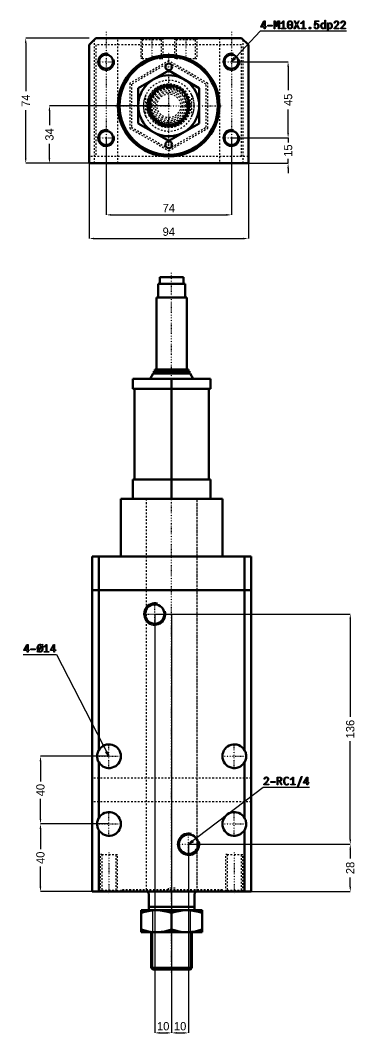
# Model space of a CAD drawing. Header units: millimetres. Extents: x -88 to 616, y -548 to 65.
# Drawn here: x -88 to 110, y -548 to 51 of the extents above; entities that cross this region are included whole.
import ezdxf

# ---------------------------------------------------------------- set-up
doc = ezdxf.new("R2010")
doc.units = ezdxf.units.MM
doc.linetypes.add('Center', pattern=[1.5, 0.45, -0.5, 0.05, -0.5])
doc.linetypes.add('Dashed', pattern=[2, 1, -1])
for name, color, linetype, lineweight in [('2d ConnectionPoints', 7, 'Continuous', 50), ('AM_0', 7, 'Continuous', 50), ('AM_5', 3, 'Continuous', 25), ('AM_7', 7, 'Center', 25), ('AM_9', 6, 'Dashed', 25)]:
    doc.layers.add(name, color=color, linetype=linetype, lineweight=lineweight)
doc.dimstyles.new('ISO-25', dxfattribs={"dimtxt": 2.5, "dimasz": 2.5, "dimexe": 1.25, "dimexo": 0.625, "dimtad": 1, "dimtxsty": 'Standard', "dimcen": 2.5, "dimadec": 0, "dimazin": 0, "dimtfac": 1, "dimtmove": 0, "dimatfit": 3, "dimfxl": 0, "dimarcsym": 0})

# ---------------------------------------------------------------- blocks, each defined once
blk = doc.blocks.new('1_JELS_A_70_EX_LA_50_100__L1rod_0_in_JELS_A_70_EX_LA_50_100__L1_0')
at = {"layer": 'AM_0'}
for p, q in [((-18, 10.39), (0, 20.78)), ((0, 20.78), (18, 10.39)), ((-18, -10.39), (-18, 10.39)), ((18, 10.39), (18, -10.39)), ((0, -20.78), (-18, -10.39)), ((18, -10.39), (0, -20.78))]:
    blk.add_line(p, q, dxfattribs=at)
for radius in [18, 12]:
    blk.add_circle((0, 0), radius, dxfattribs=at)
at = {"layer": 'AM_5'}
blk.add_arc((0, 0), 11.08, 75, 15, dxfattribs=at)
at = {"layer": 'AM_9'}
for p, q in [((0, 26.56), (-23, 13.28)), ((0, 25.4), (-22, 12.7)), ((23, 13.28), (0, 26.56)), ((22, 12.7), (0, 25.4)), ((-23, 13.28), (-23, -13.28)), ((-22, 12.7), (-22, -12.7)), ((22, -12.7), (22, 12.7)), ((23, -13.28), (23, 13.28)), ((-13.5, 6.54), (-13.79, 5.91)), ((-13.5, -6.54), (-13.5, 6.54)), ((13.5, 6.54), (13.5, -6.54)), ((-15, 0.19), (-14.99, -0.43)), ((-14.99, -0.43), (-14.92, -1.57)), ((-13.9, -5.63), (-13.5, -6.54)), ((-23, -13.28), (0, -26.56)), ((-22, -12.7), (0, -25.4)), ((0, -25.4), (22, -12.7)), ((0, -26.56), (23, -13.28))]:
    blk.add_line(p, q, dxfattribs=at)
for points in [[(14.5, 3.84), (14.11, 5.09), (13.61, 6.3), (13.5, 6.54)], [(-14.5, 3.84), (-14.78, 2.56), (-14.95, 1.26), (-15, 0.19)], [(-13.79, 5.91), (-14.25, 4.69), (-14.5, 3.84)], [(14.5, -3.84), (14.78, -2.56), (14.95, -1.26), (15, 0.04), (14.94, 1.35), (14.76, 2.65), (14.5, 3.84)], [(-14.92, -1.57), (-14.72, -2.87), (-14.5, -3.84)], [(-14.5, -3.84), (-14.11, -5.09), (-13.9, -5.63)], [(13.5, -6.54), (14.02, -5.34), (14.43, -4.09), (14.5, -3.84)]]:
    blk.add_lwpolyline(points, dxfattribs=at)
for radius in [13, 12.7, 10.97, 10.5, 10, 9, 8, 7]:
    blk.add_circle((0, 0), radius, dxfattribs=at)
for start, end in [(25.84193, 154.15807), (205.84193, 334.15807)]:
    blk.add_arc((0, 0), 15, start, end, dxfattribs=at)
blk = doc.blocks.new('2_JELS_A_70_EX_LA_50_100__L1body_0_in_JELS_A_70_EX_LA_50_100__L1_0')
at = {"layer": 'AM_0'}
for p, q in [((-43, 40), (-47, 36)), ((-47, 36), (-47, -34)), ((43, 40), (-43, 40)), ((47, 36), (43, 40)), ((47, -34), (47, 36)), ((-47, -34), (47, -34))]:
    blk.add_line(p, q, dxfattribs=at)
for centre, radius in [((-37, 26), 4.188), ((0, 0), 30), ((37, 26), 4.188), ((0, 0), 29), ((0, 23), 2), ((-37, -19), 4.188), ((37, -19), 4.188), ((0, -23), 2)]:
    blk.add_circle(centre, radius, dxfattribs=at)
at = {"layer": 'AM_5', "linetype": 'Dashed'}
for p, q in [((-16.5785, 40), (-16.5785, 28)), ((-3.4215, 40), (-3.4215, 28)), ((3.4215, 40), (3.4215, 28)), ((16.5785, 40), (16.5785, 28)), ((-15.7225, 28), (-16.5785, 28)), ((-4.2775, 28), (-3.4215, 28)), ((4.2775, 28), (3.4215, 28)), ((15.7225, 28), (16.5785, 28))]:
    blk.add_line(p, q, dxfattribs=at)
at = {"layer": 'AM_5'}
for centre in [(-37, 26), (37, 26), (-37, -19), (37, -19)]:
    blk.add_arc(centre, 5, 75, 15, dxfattribs=at)
at = {"layer": 'AM_7'}
for p, q in [((-37, 43.7), (-37, -37.7)), ((37, 43.7), (37, -37.7)), ((-10, 40.6), (-10, 27.4)), ((10, 40.6), (10, 27.4)), ((0, -31.5), (0, 31.5)), ((-42.25, 26), (-31.75, 26)), ((31.75, 26), (42.25, 26)), ((-2.1, 23), (2.1, 23)), ((-31.5, 0), (31.5, 0)), ((-42.25, -19), (-31.75, -19)), ((-2.1, -23), (2.1, -23)), ((31.75, -19), (42.25, -19))]:
    blk.add_line(p, q, dxfattribs=at)
at = {"layer": 'AM_9'}
for p, q in [((-44, 39), (-44, -34)), ((43, 36), (-43, 36)), ((-43, 36), (-43, -30)), ((-30, -34), (-30, 40)), ((-16.5785, 40), (-15.7225, 39.144)), ((-15.7225, 39.144), (-15.7225, 28)), ((-15.7225, 39.144), (-4.2775, 39.144)), ((-4.2775, 39.144), (-3.4215, 40)), ((-4.2775, 28), (-4.2775, 39.144)), ((3.4215, 40), (4.2775, 39.144)), ((4.2775, 39.144), (4.2775, 28)), ((4.2775, 39.144), (15.7225, 39.144)), ((15.7225, 39.144), (16.5785, 40)), ((15.7225, 28), (15.7225, 39.144)), ((30, 40), (30, -34)), ((43, -30), (43, 36)), ((44, -34), (44, 39)), ((-15.7225, 28), (-4.2775, 28)), ((4.2775, 28), (15.7225, 28)), ((47, -30), (-47, -30))]:
    blk.add_line(p, q, dxfattribs=at)
blk.add_arc((0, 0), 15, 154.3904474, 205.609632, dxfattribs=at)
blk = doc.blocks.new('*D3')
at = {"layer": 'AM_5', "color": 0, "lineweight": -2}
for p, q in [((-47, -34), (-47, -78.45)), ((47, -34), (47, -78.45)), ((-44.06, -78.45), (44.06, -78.45))]:
    blk.add_line(p, q, dxfattribs=at)
at = {"layer": 'AM_5', "color": 0}
for points in [[(-44.06, -77.96), (-44.06, -78.94), (-47, -78.45)], [(44.06, -78.94), (44.06, -77.96), (47, -78.45)]]:
    blk.add_solid(points, dxfattribs=at)
at = {"layer": 'Defpoints', "color": 0}
for p in [(-47, -34), (47, -34), (47, -78.45)]:
    blk.add_point(p, dxfattribs=at)
at = {"layer": 'AM_5', "color": 0, "insert": (0, -74.42), "char_height": 4.9, "attachment_point": 5}
blk.add_mtext('94', dxfattribs=at)
blk = doc.blocks.new('*D4')
at = {"layer": 'AM_5', "color": 0, "lineweight": -2}
for p, q in [((-37, -19), (-37, -64.45)), ((37, -19), (37, -64.45)), ((-34.06, -64.45), (34.06, -64.45))]:
    blk.add_line(p, q, dxfattribs=at)
at = {"layer": 'AM_5', "color": 0}
for points in [[(-34.06, -63.96), (-34.06, -64.94), (-37, -64.45)], [(34.06, -64.94), (34.06, -63.96), (37, -64.45)]]:
    blk.add_solid(points, dxfattribs=at)
at = {"layer": 'Defpoints', "color": 0}
for p in [(-37, -19), (37, -19), (37, -64.45)]:
    blk.add_point(p, dxfattribs=at)
at = {"layer": 'AM_5', "color": 0, "insert": (0, -60.44), "char_height": 4.9, "attachment_point": 5}
blk.add_mtext('74', dxfattribs=at)
blk = doc.blocks.new('*D5')
at = {"layer": 'AM_5', "color": 0, "lineweight": -2}
for p, q in [((-47, 40), (-84.45, 40)), ((-84.45, 37.06), (-84.45, 8.55)), ((-84.45, -31.06), (-84.45, -2.55)), ((-47, -34), (-84.45, -34))]:
    blk.add_line(p, q, dxfattribs=at)
at = {"layer": 'AM_5', "color": 0}
for points in [[(-83.96, 37.06), (-84.94, 37.06), (-84.45, 40)], [(-84.94, -31.06), (-83.96, -31.06), (-84.45, -34)]]:
    blk.add_solid(points, dxfattribs=at)
at = {"layer": 'Defpoints', "color": 0}
for p in [(-84.45, 40), (-47, 40), (-47, -34)]:
    blk.add_point(p, dxfattribs=at)
at = {"layer": 'AM_5', "color": 0, "insert": (-84.45, 3), "char_height": 4.9, "attachment_point": 5, "rotation": 90}
blk.add_mtext('74', dxfattribs=at)
blk = doc.blocks.new('*D6')
at = {"layer": 'AM_5', "color": 0, "lineweight": -2}
for p, q in [((0, 0), (-70.45, 0)), ((-70.45, -2.94), (-70.45, -11.43)), ((-70.45, -31.06), (-70.45, -22.57)), ((-47, -34), (-70.45, -34))]:
    blk.add_line(p, q, dxfattribs=at)
at = {"layer": 'AM_5', "color": 0}
for points in [[(-69.96, -2.94), (-70.94, -2.94), (-70.45, 0)], [(-70.94, -31.06), (-69.96, -31.06), (-70.45, -34)]]:
    blk.add_solid(points, dxfattribs=at)
at = {"layer": 'Defpoints', "color": 0}
for p in [(0, 0), (-70.45, -34), (-47, -34)]:
    blk.add_point(p, dxfattribs=at)
at = {"layer": 'AM_5', "color": 0, "insert": (-70.45, -17), "char_height": 4.9, "attachment_point": 5, "rotation": 90}
blk.add_mtext('34', dxfattribs=at)
blk = doc.blocks.new('*D7')
at = {"layer": 'AM_5', "color": 0, "lineweight": -2}
for p, q in [((70.45, -16.06), (70.45, -13.12)), ((37, -19), (70.45, -19)), ((70.45, -19), (70.45, -21.71)), ((47, -34), (70.45, -34)), ((70.45, -34), (70.45, -31.29)), ((70.45, -36.94), (70.45, -39.88))]:
    blk.add_line(p, q, dxfattribs=at)
at = {"layer": 'AM_5', "color": 0}
for points in [[(69.96, -16.06), (70.94, -16.06), (70.45, -19)], [(70.94, -36.94), (69.96, -36.94), (70.45, -34)]]:
    blk.add_solid(points, dxfattribs=at)
at = {"layer": 'Defpoints', "color": 0}
for p in [(37, -19), (47, -34), (70.45, -34)]:
    blk.add_point(p, dxfattribs=at)
at = {"layer": 'AM_5', "color": 0, "insert": (70.45, -26.5), "char_height": 4.9, "attachment_point": 5, "rotation": 90}
blk.add_mtext('15', dxfattribs=at)
blk = doc.blocks.new('*D8')
at = {"layer": 'AM_5', "color": 0, "lineweight": -2}
for p, q in [((37, 26), (70.45, 26)), ((70.45, 23.06), (70.45, 9.14)), ((70.45, -16.06), (70.45, -2.14)), ((37, -19), (70.45, -19))]:
    blk.add_line(p, q, dxfattribs=at)
at = {"layer": 'AM_5', "color": 0}
for points in [[(70.94, 23.06), (69.96, 23.06), (70.45, 26)], [(69.96, -16.06), (70.94, -16.06), (70.45, -19)]]:
    blk.add_solid(points, dxfattribs=at)
at = {"layer": 'Defpoints', "color": 0}
for p in [(37, 26), (70.45, 26), (37, -19)]:
    blk.add_point(p, dxfattribs=at)
at = {"layer": 'AM_5', "color": 0, "insert": (70.45, 3.5), "char_height": 4.9, "attachment_point": 5, "rotation": 90}
blk.add_mtext('45', dxfattribs=at)
blk = doc.blocks.new('1_JELS_A_70_EX_LA_50_100__L1rod_0_in_JELS_A_70_EX_LA_50_100__L1_4')
at = {"layer": 'AM_0'}
for p, q in [((-7, 363), (7, 363)), ((-7, 363), (-7, 359)), ((7, 359), (7, 363)), ((-8, 359), (8, 359)), ((-8, 359), (-8, 351)), ((8, 351), (8, 359)), ((-9, 351), (9, 351)), ((-9, 351), (-9, 308.5)), ((9, 308.5), (9, 351)), ((-10.97, 306), (-12.7, 303)), ((-10.97, 306), (10.97, 306)), ((-10.5, 307.5), (10.5, 307.5)), ((-10.5, 307.5), (-10.5, 306)), ((-10, 308.5), (10, 308.5)), ((-10, 308.5), (-10, 307.5)), ((10, 307.5), (10, 308.5)), ((10.5, 306), (10.5, 307.5)), ((12.7, 303), (10.97, 306)), ((23, 303), (-23, 303)), ((-23, 303), (-23, 297)), ((0, 303), (0, 232)), ((23, 303), (23, 297)), ((23, 297), (-23, 297)), ((-22, 297), (-22, 243.5)), ((22, 297), (22, 243.5)), ((23, 243.5), (-23, 243.5)), ((-23, 243.5), (-23, 232)), ((23, 243.5), (23, 232)), ((14.5, 0), (13.5, -1)), ((-13.5, -1), (-14.5, 0)), ((-13.5, -10.5), (-13.5, -1)), ((13.5, -1), (13.5, -10.5)), ((-18, -11), (18, -11)), ((-18, -24), (-18, -11)), ((-13.5, -9), (13.5, -9)), ((-13.5, -10.5), (-13, -11)), ((13, -11), (13.5, -10.5)), ((18, -11), (18, -24)), ((0, -22.39), (0, -12.61)), ((-18, -24), (18, -24)), ((-12, -24), (-12, -45.08)), ((12, -45.08), (12, -24)), ((-12, -45.08), (-11.08, -46)), ((-12, -45.08), (12, -45.08)), ((-11.08, -46), (11.08, -46)), ((11.08, -46), (12, -45.08))]:
    blk.add_line(p, q, dxfattribs=at)
for points in [[(-9, -11), (-9.64, -11.01), (-11.74, -11.16), (-13.83, -11.49), (-15.93, -11.98), (-18, -12.61)], [(0, -12.61), (-2.19, -11.95), (-4.41, -11.44), (-6.7, -11.11), (-9, -11)], [(9, -11), (8.36, -11.01), (6.26, -11.16), (4.17, -11.49), (2.07, -11.98), (0, -12.61)], [(18, -12.61), (15.81, -11.95), (13.59, -11.44), (11.3, -11.11), (9, -11)], [(-18, -22.39), (-15.81, -23.05), (-13.59, -23.56), (-11.3, -23.89), (-9, -24)], [(-9, -24), (-8.36, -23.99), (-6.26, -23.84), (-4.17, -23.51), (-2.07, -23.02), (0, -22.39)], [(0, -22.39), (2.19, -23.05), (4.41, -23.56), (6.7, -23.89), (9, -24)], [(9, -24), (9.64, -23.99), (11.74, -23.84), (13.83, -23.51), (15.93, -23.02), (18, -22.39)]]:
    blk.add_lwpolyline(points, dxfattribs=at)
at = {"layer": 'AM_5'}
for p, q in [((-12, -11), (-11.08, -11)), ((-11.08, -46), (-11.08, -11)), ((11.08, -46), (11.08, -11)), ((12, -11), (11.08, -11))]:
    blk.add_line(p, q, dxfattribs=at)
at = {"layer": 'AM_7'}
for p, q in [((0, 300), (0, 366)), ((0, -47.75), (0, 244.15))]:
    blk.add_line(p, q, dxfattribs=at)
at = {"layer": 'AM_9'}
for p, q in [((-15, 232), (-15, 0.5)), ((15, 0.5), (15, 232)), ((-14.5, 0), (-15, 0.5)), ((15, 0.5), (14.5, 0))]:
    blk.add_line(p, q, dxfattribs=at)
blk = doc.blocks.new('2_JELS_A_70_EX_LA_50_100__L1body_0_in_JELS_A_70_EX_LA_50_100__L1_4')
at = {"layer": 'AM_0'}
for p, q in [((-30, 232), (30, 232)), ((-30, 232), (-30, 198)), ((30, 198), (30, 232)), ((47, 198), (-47, 198)), ((-47, 198), (-47, 178.05)), ((-43, 198), (-43, 83.61)), ((43, 198), (43, 83.61)), ((47, 198), (47, 178.05)), ((47, 178.05), (-47, 178.05)), ((47, 178), (-47, 178)), ((-47, 178), (-47, 0)), ((47, 178), (47, 0)), ((-43, 76.39), (-43, 43.61)), ((43, 76.39), (43, 43.61)), ((-43, 36.39), (-43, 0)), ((43, 36.39), (43, 0)), ((47, 0), (-47, 0))]:
    blk.add_line(p, q, dxfattribs=at)
for points in [[(-43, 76.39), (-43.29, 76.93), (-43.53, 77.49), (-43.73, 78.07), (-43.87, 78.66), (-43.96, 79.27), (-44, 79.88), (-43.98, 80.49), (-43.91, 81.09), (-43.79, 81.69), (-43.62, 82.28), (-43.39, 82.85), (-43.12, 83.39), (-43, 83.61)], [(43, 83.61), (43.29, 83.07), (43.53, 82.51), (43.73, 81.93), (43.87, 81.34), (43.96, 80.73), (44, 80.12), (43.98, 79.51), (43.91, 78.91), (43.79, 78.31), (43.62, 77.72), (43.39, 77.15), (43.12, 76.61), (43, 76.39)], [(-43, 36.39), (-43.29, 36.93), (-43.53, 37.49), (-43.73, 38.07), (-43.87, 38.66), (-43.96, 39.27), (-44, 39.88), (-43.98, 40.49), (-43.91, 41.09), (-43.79, 41.69), (-43.62, 42.28), (-43.39, 42.85), (-43.12, 43.39), (-43, 43.61)], [(43, 43.61), (43.29, 43.07), (43.53, 42.51), (43.73, 41.93), (43.87, 41.34), (43.96, 40.73), (44, 40.12), (43.98, 39.51), (43.91, 38.91), (43.79, 38.31), (43.62, 37.72), (43.39, 37.15), (43.12, 36.61), (43, 36.39)]]:
    blk.add_lwpolyline(points, dxfattribs=at)
for centre in [(-10, 164), (10, 28)]:
    blk.add_circle(centre, 5.72, dxfattribs=at)
for centre, start, end in [((-37, 80), 211.00272, 148.99728), ((37, 80), 31.00272, 328.99728), ((-37, 40), 211.00272, 148.99728), ((37, 40), 31.00272, 328.99728)]:
    blk.add_arc(centre, 7, start, end, dxfattribs=at)
at = {"layer": 'AM_5', "linetype": 'Dashed'}
for p, q in [((-42, 0), (-42, 22)), ((-41.19, 22), (-42, 22)), ((-32.81, 22), (-32, 22)), ((-32, 0), (-32, 22)), ((32, 0), (32, 22)), ((32.81, 22), (32, 22)), ((41.19, 22), (42, 22)), ((42, 0), (42, 22))]:
    blk.add_line(p, q, dxfattribs=at)
at = {"layer": 'AM_5'}
for centre in [(-10, 164), (10, 28)]:
    blk.add_arc(centre, 6.58, 75, 15, dxfattribs=at)
at = {"layer": 'AM_7'}
for p, q in [((-10, 157.09), (-10, 170.91)), ((-16.91, 164), (-3.09, 164)), ((-37, 72.65), (-37, 87.35)), ((37, 72.65), (37, 87.35)), ((-44.35, 80), (-29.65, 80)), ((29.65, 80), (44.35, 80)), ((-37, 32.65), (-37, 47.35)), ((37, 32.65), (37, 47.35)), ((-44.35, 40), (-29.65, 40)), ((29.65, 40), (44.35, 40)), ((10, 21.09), (10, 34.91)), ((3.09, 28), (16.91, 28)), ((-37, 23.1), (-37, -1.1)), ((37, 23.1), (37, -1.1))]:
    blk.add_line(p, q, dxfattribs=at)
at = {"layer": 'AM_9'}
for p, q in [((-15, 232), (-15, 0)), ((15, 0), (15, 232)), ((47, 67), (-47, 67)), ((47, 53), (-47, 53)), ((-41.19, 22), (-32.81, 22)), ((-41.19, 22), (-41.19, 0.81)), ((-32.81, 0.81), (-32.81, 22)), ((32.81, 22), (41.19, 22)), ((32.81, 22), (32.81, 0.81)), ((41.19, 0.81), (41.19, 22)), ((-41.19, 0.81), (-42, 0)), ((-41.19, 0.81), (-32.81, 0.81)), ((-32, 0), (-32.81, 0.81)), ((30, 1), (-30, 1)), ((-30, 1), (-30, 0)), ((-29, 1), (-29, 0)), ((2, 2), (-2, 2)), ((-2, 2), (-2, 0)), ((2, 0), (2, 2)), ((29, 0), (29, 1)), ((30, 0), (30, 1)), ((32.81, 0.81), (32, 0)), ((32.81, 0.81), (41.19, 0.81)), ((42, 0), (41.19, 0.81))]:
    blk.add_line(p, q, dxfattribs=at)
blk = doc.blocks.new('*D18')
at = {"layer": 'AM_5', "color": 0, "lineweight": -2}
for p, q in [((-35.3, -424.27), (-75.75, -424.27)), ((-75.75, -427.21), (-75.75, -439.12)), ((-75.75, -461.33), (-75.75, -449.41)), ((-45.3, -464.27), (-75.75, -464.27))]:
    blk.add_line(p, q, dxfattribs=at)
at = {"layer": 'AM_5', "color": 0}
for points in [[(-75.26, -427.21), (-76.24, -427.21), (-75.75, -424.27)], [(-76.24, -461.33), (-75.26, -461.33), (-75.75, -464.27)]]:
    blk.add_solid(points, dxfattribs=at)
at = {"layer": 'Defpoints', "color": 0}
for p in [(-35.3, -424.27), (-75.75, -464.27), (-45.3, -464.27)]:
    blk.add_point(p, dxfattribs=at)
at = {"layer": 'AM_5', "color": 0, "insert": (-75.75, -444.27), "char_height": 4.9, "attachment_point": 5, "rotation": 90}
blk.add_mtext('40', dxfattribs=at)
blk = doc.blocks.new('*D19')
at = {"layer": 'AM_5', "color": 0, "lineweight": -2}
for p, q in [((-35.3, -384.27), (-75.75, -384.27)), ((-75.75, -387.21), (-75.75, -399.12)), ((-75.75, -421.33), (-75.75, -409.41)), ((-35.3, -424.27), (-75.75, -424.27))]:
    blk.add_line(p, q, dxfattribs=at)
at = {"layer": 'AM_5', "color": 0}
for points in [[(-75.26, -387.21), (-76.24, -387.21), (-75.75, -384.27)], [(-76.24, -421.33), (-75.26, -421.33), (-75.75, -424.27)]]:
    blk.add_solid(points, dxfattribs=at)
at = {"layer": 'Defpoints', "color": 0}
for p in [(-35.3, -384.27), (-75.75, -424.27), (-35.3, -424.27)]:
    blk.add_point(p, dxfattribs=at)
at = {"layer": 'AM_5', "color": 0, "insert": (-75.75, -404.27), "char_height": 4.9, "attachment_point": 5, "rotation": 90}
blk.add_mtext('40', dxfattribs=at)
blk = doc.blocks.new('*D20')
at = {"layer": 'AM_5', "color": 0, "lineweight": -2}
for p, q in [((-8.3, -300.27), (-8.3, -547.72)), ((1.7, -300.27), (1.7, -547.72)), ((-5.36, -547.72), (-1.24, -547.72))]:
    blk.add_line(p, q, dxfattribs=at)
at = {"layer": 'AM_5', "color": 0}
for points in [[(-5.36, -547.23), (-5.36, -548.21), (-8.3, -547.72)], [(-1.24, -548.21), (-1.24, -547.23), (1.7, -547.72)]]:
    blk.add_solid(points, dxfattribs=at)
at = {"layer": 'Defpoints', "color": 0}
for p in [(-8.3, -300.27), (1.7, -300.27), (1.7, -547.72)]:
    blk.add_point(p, dxfattribs=at)
at = {"layer": 'AM_5', "color": 0, "insert": (-3.3, -543.8), "char_height": 4.9, "attachment_point": 5}
blk.add_mtext('10', dxfattribs=at)
blk = doc.blocks.new('*D21')
at = {"layer": 'AM_5', "color": 0, "lineweight": -2}
for p, q in [((1.7, -436.27), (1.7, -547.72)), ((11.7, -436.27), (11.7, -547.72)), ((4.64, -547.72), (8.76, -547.72))]:
    blk.add_line(p, q, dxfattribs=at)
at = {"layer": 'AM_5', "color": 0}
for points in [[(4.64, -547.23), (4.64, -548.21), (1.7, -547.72)], [(8.76, -548.21), (8.76, -547.23), (11.7, -547.72)]]:
    blk.add_solid(points, dxfattribs=at)
at = {"layer": 'Defpoints', "color": 0}
for p in [(1.7, -436.27), (11.7, -436.27), (11.7, -547.72)]:
    blk.add_point(p, dxfattribs=at)
at = {"layer": 'AM_5', "color": 0, "insert": (6.7, -543.8), "char_height": 4.9, "attachment_point": 5}
blk.add_mtext('10', dxfattribs=at)
blk = doc.blocks.new('*D22')
at = {"layer": 'AM_5', "color": 0, "lineweight": -2}
for p, q in [((11.7, -436.27), (107.15, -436.27)), ((107.15, -439.21), (107.15, -444.71)), ((107.15, -461.33), (107.15, -455.82)), ((38.7, -464.27), (107.15, -464.27))]:
    blk.add_line(p, q, dxfattribs=at)
at = {"layer": 'AM_5', "color": 0}
for points in [[(107.64, -439.21), (106.66, -439.21), (107.15, -436.27)], [(106.66, -461.33), (107.64, -461.33), (107.15, -464.27)]]:
    blk.add_solid(points, dxfattribs=at)
at = {"layer": 'Defpoints', "color": 0}
for p in [(11.7, -436.27), (38.7, -464.27), (107.15, -464.27)]:
    blk.add_point(p, dxfattribs=at)
at = {"layer": 'AM_5', "color": 0, "insert": (107.15, -450.27), "char_height": 4.9, "attachment_point": 5, "rotation": 90}
blk.add_mtext('28', dxfattribs=at)
blk = doc.blocks.new('*D23')
at = {"layer": 'AM_5', "color": 0, "lineweight": -2}
for p, q in [((-8.3, -300.27), (107.15, -300.27)), ((107.15, -303.21), (107.15, -361.08)), ((107.15, -433.33), (107.15, -375.45)), ((11.7, -436.27), (107.15, -436.27))]:
    blk.add_line(p, q, dxfattribs=at)
at = {"layer": 'AM_5', "color": 0}
for points in [[(107.64, -303.21), (106.66, -303.21), (107.15, -300.27)], [(106.66, -433.33), (107.64, -433.33), (107.15, -436.27)]]:
    blk.add_solid(points, dxfattribs=at)
at = {"layer": 'Defpoints', "color": 0}
for p in [(-8.3, -300.27), (11.7, -436.27), (107.15, -436.27)]:
    blk.add_point(p, dxfattribs=at)
at = {"layer": 'AM_5', "color": 0, "insert": (107.15, -368.27), "char_height": 4.9, "attachment_point": 5, "rotation": 90}
blk.add_mtext('136', dxfattribs=at)

msp = doc.modelspace()

# ---------------------------------------------------------------- linework, layer by layer
at = {"layer": '2d ConnectionPoints'}
for p in [(0, 0), (1.701, -464.266)]:
    msp.add_point(p, dxfattribs=at)
at = {"layer": 'AM_5'}
for p, q in [((54, 44), (37, 26)), ((104.96, 44), (54, 44)), ((-85.899, -324.266), (-66.299, -324.266)), ((-66.299, -324.266), (-35.299, -384.266)), ((55.701, -402.666), (11.701, -436.266)), ((83.141, -402.666), (55.701, -402.666))]:
    msp.add_line(p, q, dxfattribs=at)
for points in [[(56.376, 46.489), (54.312, 46.489), (54.312, 46.903), (56.191, 50.088), (56.822, 50.088), (56.822, 46.919), (57.51, 46.919), (57.51, 46.489), (56.822, 46.489), (56.822, 45.47), (56.376, 45.47), (56.376, 46.489)], [(56.382, 46.919), (56.382, 49.553), (54.86, 46.919), (56.382, 46.919)], [(62.225, 50.088), (63.047, 50.088), (63.748, 47.203), (64.442, 50.088), (65.277, 50.088), (65.277, 45.47), (64.805, 45.47), (64.805, 49.604), (64.773, 49.588), (64.041, 46.776), (63.461, 46.776), (62.719, 49.588), (62.697, 49.601), (62.697, 45.47), (62.225, 45.47), (62.225, 50.088)], [(66.356, 45.878), (67.528, 45.878), (67.528, 49.324), (67.528, 49.324), (67.465, 49.26), (67.358, 49.161), (67.358, 49.161), (67.237, 49.058), (67.149, 48.986), (67.149, 48.986), (67.057, 48.915), (66.918, 48.814), (66.918, 48.814), (66.778, 48.72), (66.684, 48.661), (66.684, 48.661), (66.592, 48.608), (66.465, 48.544), (66.465, 48.544), (66.349, 48.497), (66.279, 48.477), (66.279, 48.961), (66.279, 48.961), (66.366, 49.002), (66.503, 49.081), (66.503, 49.081), (66.648, 49.179), (66.749, 49.255), (66.749, 49.255), (66.85, 49.337), (66.998, 49.464), (66.998, 49.464), (67.14, 49.596), (67.231, 49.687), (67.231, 49.687), (67.318, 49.776), (67.435, 49.902), (67.435, 49.902), (67.534, 50.017), (67.591, 50.088), (67.999, 50.088), (67.999, 45.878), (69.063, 45.878), (69.063, 45.47), (66.356, 45.47), (66.356, 45.878)], [(71.588, 45.406), (71.588, 45.406), (71.347, 45.418), (71.031, 45.48), (71.031, 45.48), (70.768, 45.594), (70.623, 45.699), (70.623, 45.699), (70.498, 45.825), (70.343, 46.047), (70.343, 46.047), (70.227, 46.308), (70.172, 46.504), (70.172, 46.504), (70.13, 46.719), (70.085, 47.082), (70.085, 47.082), (70.06, 47.494), (70.056, 47.795), (70.056, 47.795), (70.061, 48.089), (70.085, 48.493), (70.085, 48.493), (70.131, 48.85), (70.174, 49.063), (70.174, 49.063), (70.23, 49.257), (70.346, 49.515), (70.346, 49.515), (70.502, 49.735), (70.628, 49.861), (70.628, 49.861), (70.773, 49.965), (71.036, 50.079), (71.036, 50.079), (71.35, 50.14), (71.588, 50.152), (71.588, 50.152), (71.827, 50.14), (72.142, 50.079), (72.142, 50.079), (72.405, 49.965), (72.551, 49.861), (72.551, 49.861), (72.677, 49.735), (72.833, 49.516), (72.833, 49.516), (72.95, 49.258), (73.007, 49.064), (73.007, 49.064), (73.05, 48.852), (73.096, 48.495), (73.096, 48.495), (73.121, 48.09), (73.126, 47.795), (73.126, 47.795), (73.121, 47.498), (73.095, 47.09), (73.095, 47.09), (73.047, 46.728), (73.002, 46.511), (73.002, 46.511), (72.944, 46.314), (72.824, 46.051), (72.824, 46.051), (72.667, 45.828), (72.54, 45.701), (72.54, 45.701), (72.394, 45.595), (72.133, 45.48), (72.133, 45.48), (71.823, 45.418), (71.588, 45.406)], [(71.588, 45.827), (71.588, 45.827), (71.756, 45.837), (71.977, 45.89), (71.977, 45.89), (72.162, 45.99), (72.265, 46.082), (72.265, 46.082), (72.353, 46.19), (72.463, 46.379), (72.463, 46.379), (72.544, 46.597), (72.583, 46.76), (72.583, 46.76), (72.612, 46.937), (72.644, 47.231), (72.644, 47.231), (72.661, 47.558), (72.664, 47.795), (72.664, 47.795), (72.661, 48.046), (72.646, 48.385), (72.646, 48.385), (72.618, 48.68), (72.593, 48.851), (72.593, 48.851), (72.558, 49.005), (72.48, 49.212), (72.48, 49.212), (72.374, 49.389), (72.287, 49.489), (72.287, 49.489), (72.184, 49.574), (71.995, 49.666), (71.995, 49.666), (71.765, 49.716), (71.588, 49.725), (71.588, 49.725), (71.412, 49.716), (71.183, 49.666), (71.183, 49.666), (70.996, 49.574), (70.893, 49.489), (70.893, 49.489), (70.807, 49.389), (70.701, 49.212), (70.701, 49.212), (70.624, 49.005), (70.589, 48.851), (70.589, 48.851), (70.564, 48.68), (70.536, 48.385), (70.536, 48.385), (70.521, 48.046), (70.518, 47.795), (70.518, 47.795), (70.521, 47.556), (70.537, 47.227), (70.537, 47.227), (70.568, 46.933), (70.596, 46.757), (70.596, 46.757), (70.633, 46.595), (70.713, 46.378), (70.713, 46.378), (70.821, 46.19), (70.909, 46.082), (70.909, 46.082), (71.012, 45.99), (71.197, 45.89), (71.197, 45.89), (71.419, 45.837), (71.588, 45.827)], [(71.161, 47.795), (71.588, 48.273), (72.015, 47.795), (71.588, 47.362), (71.161, 47.795)], [(75.212, 47.859), (73.966, 50.088), (74.495, 50.088), (75.517, 48.289), (76.521, 50.088), (77.03, 50.088), (75.785, 47.945), (77.132, 45.47), (76.623, 45.47), (75.511, 47.457), (74.412, 45.47), (73.89, 45.47), (75.212, 47.859)], [(78.116, 45.878), (79.288, 45.878), (79.288, 49.324), (79.288, 49.324), (79.225, 49.26), (79.118, 49.161), (79.118, 49.161), (78.997, 49.058), (78.909, 48.986), (78.909, 48.986), (78.817, 48.915), (78.678, 48.814), (78.678, 48.814), (78.538, 48.72), (78.444, 48.661), (78.444, 48.661), (78.352, 48.608), (78.225, 48.544), (78.225, 48.544), (78.109, 48.497), (78.039, 48.477), (78.039, 48.961), (78.039, 48.961), (78.126, 49.002), (78.263, 49.081), (78.263, 49.081), (78.408, 49.179), (78.509, 49.255), (78.509, 49.255), (78.61, 49.337), (78.758, 49.464), (78.758, 49.464), (78.9, 49.596), (78.991, 49.687), (78.991, 49.687), (79.078, 49.776), (79.195, 49.902), (79.195, 49.902), (79.294, 50.017), (79.351, 50.088), (79.759, 50.088), (79.759, 45.878), (80.823, 45.878), (80.823, 45.47), (78.116, 45.47), (78.116, 45.878)], [(87.204, 45.413), (87.204, 45.413), (87.06, 45.418), (86.855, 45.443), (86.855, 45.443), (86.663, 45.491), (86.542, 45.535), (86.542, 45.535), (86.428, 45.59), (86.275, 45.692), (86.275, 45.692), (86.144, 45.818), (86.069, 45.916), (86.069, 45.916), (86.005, 46.024), (85.936, 46.207), (85.936, 46.207), (85.899, 46.414), (85.892, 46.566), (86.389, 46.566), (86.389, 46.566), (86.398, 46.423), (86.446, 46.236), (86.446, 46.236), (86.537, 46.083), (86.62, 45.999), (86.62, 45.999), (86.718, 45.93), (86.886, 45.855), (86.886, 45.855), (87.08, 45.815), (87.223, 45.808), (87.223, 45.808), (87.346, 45.814), (87.515, 45.85), (87.515, 45.85), (87.664, 45.916), (87.752, 45.976), (87.752, 45.976), (87.832, 46.048), (87.934, 46.171), (87.934, 46.171), (88.017, 46.314), (88.061, 46.419), (88.061, 46.419), (88.096, 46.531), (88.135, 46.706), (88.135, 46.706), (88.156, 46.89), (88.16, 47.018), (88.16, 47.018), (88.156, 47.135), (88.136, 47.305), (88.136, 47.305), (88.098, 47.468), (88.064, 47.574), (88.064, 47.574), (88.022, 47.674), (87.944, 47.808), (87.944, 47.808), (87.848, 47.925), (87.774, 47.993), (87.774, 47.993), (87.693, 48.05), (87.557, 48.112), (87.557, 48.112), (87.404, 48.145), (87.293, 48.152), (87.293, 48.152), (87.175, 48.144), (87.008, 48.103), (87.008, 48.103), (86.854, 48.027), (86.758, 47.957), (86.758, 47.957), (86.671, 47.874), (86.564, 47.727), (86.564, 47.727), (86.484, 47.555), (86.446, 47.426), (85.962, 47.426), (86.293, 50.101), (88.542, 50.101), (88.542, 49.687), (86.745, 49.687), (86.542, 48.155), (86.542, 48.155), (86.609, 48.237), (86.714, 48.345), (86.714, 48.345), (86.825, 48.433), (86.902, 48.481), (86.902, 48.481), (86.982, 48.521), (87.113, 48.564), (87.113, 48.564), (87.255, 48.587), (87.357, 48.591), (87.357, 48.591), (87.513, 48.583), (87.731, 48.539), (87.731, 48.539), (87.93, 48.457), (88.051, 48.381), (88.051, 48.381), (88.163, 48.291), (88.309, 48.133), (88.309, 48.133), (88.43, 47.948), (88.497, 47.809), (88.497, 47.809), (88.552, 47.662), (88.612, 47.428), (88.612, 47.428), (88.644, 47.179), (88.65, 47.005), (88.65, 47.005), (88.643, 46.822), (88.605, 46.564), (88.605, 46.564), (88.534, 46.324), (88.469, 46.175), (88.469, 46.175), (88.39, 46.037), (88.25, 45.854), (88.25, 45.854), (88.084, 45.7), (87.959, 45.613), (87.959, 45.613), (87.824, 45.541), (87.606, 45.463), (87.606, 45.463), (87.371, 45.421), (87.204, 45.413)], [(91.124, 45.432), (91.124, 45.432), (90.949, 45.443), (90.709, 45.499), (90.709, 45.499), (90.496, 45.604), (90.369, 45.701), (90.369, 45.701), (90.255, 45.815), (90.107, 46.008), (90.107, 46.008), (89.987, 46.228), (89.923, 46.39), (89.923, 46.39), (89.872, 46.56), (89.816, 46.82), (89.816, 46.82), (89.786, 47.086), (89.78, 47.266), (89.78, 47.266), (89.786, 47.438), (89.815, 47.691), (89.815, 47.691), (89.87, 47.938), (89.92, 48.099), (89.92, 48.099), (89.982, 48.253), (90.099, 48.463), (90.099, 48.463), (90.244, 48.647), (90.357, 48.755), (90.357, 48.755), (90.481, 48.848), (90.689, 48.948), (90.689, 48.948), (90.922, 49.001), (91.092, 49.012), (91.092, 49.012), (91.219, 49.007), (91.401, 48.979), (91.401, 48.979), (91.574, 48.929), (91.685, 48.883), (91.685, 48.883), (91.789, 48.824), (91.93, 48.712), (91.93, 48.712), (92.053, 48.569), (92.124, 48.458), (92.124, 50.502), (92.583, 50.502), (92.583, 46.234), (92.583, 46.234), (92.583, 46.188), (92.584, 46.114), (92.584, 46.114), (92.585, 46.033), (92.586, 45.975), (92.586, 45.975), (92.587, 45.918), (92.589, 45.844), (92.589, 45.844), (92.591, 45.782), (92.592, 45.747), (92.602, 45.47), (92.194, 45.47), (92.124, 45.967), (92.124, 45.967), (92.038, 45.859), (91.904, 45.721), (91.904, 45.721), (91.764, 45.612), (91.669, 45.556), (91.669, 45.556), (91.57, 45.511), (91.412, 45.463), (91.412, 45.463), (91.243, 45.437), (91.124, 45.432)], [(91.226, 45.808), (91.226, 45.808), (91.353, 45.816), (91.524, 45.863), (91.524, 45.863), (91.671, 45.948), (91.756, 46.027), (91.756, 46.027), (91.831, 46.119), (91.926, 46.273), (91.926, 46.273), (91.999, 46.445), (92.037, 46.57), (92.037, 46.57), (92.066, 46.701), (92.098, 46.9), (92.098, 46.9), (92.115, 47.103), (92.118, 47.241), (92.118, 47.241), (92.114, 47.38), (92.094, 47.582), (92.094, 47.582), (92.057, 47.779), (92.022, 47.907), (92.022, 47.907), (91.979, 48.028), (91.896, 48.194), (91.896, 48.194), (91.791, 48.34), (91.709, 48.426), (91.709, 48.426), (91.616, 48.499), (91.46, 48.579), (91.46, 48.579), (91.281, 48.621), (91.15, 48.63), (91.15, 48.63), (91.032, 48.621), (90.871, 48.577), (90.871, 48.577), (90.728, 48.496), (90.642, 48.421), (90.642, 48.421), (90.564, 48.333), (90.463, 48.185), (90.463, 48.185), (90.381, 48.018), (90.337, 47.895), (90.337, 47.895), (90.302, 47.768), (90.263, 47.576), (90.263, 47.576), (90.243, 47.383), (90.239, 47.254), (90.239, 47.254), (90.243, 47.118), (90.267, 46.914), (90.267, 46.914), (90.31, 46.712), (90.35, 46.578), (90.35, 46.578), (90.399, 46.449), (90.49, 46.273), (90.49, 46.273), (90.6, 46.118), (90.685, 46.026), (90.685, 46.026), (90.778, 45.947), (90.931, 45.862), (90.931, 45.862), (91.102, 45.816), (91.226, 45.808)], [(93.729, 48.19), (93.729, 48.19), (93.728, 48.359), (93.724, 48.601), (93.724, 48.601), (93.716, 48.829), (93.71, 48.974), (94.149, 48.974), (94.168, 48.368), (94.168, 48.368), (94.244, 48.491), (94.371, 48.653), (94.371, 48.653), (94.513, 48.788), (94.616, 48.864), (94.616, 48.864), (94.725, 48.926), (94.901, 48.994), (94.901, 48.994), (95.091, 49.03), (95.226, 49.037), (95.226, 49.037), (95.394, 49.026), (95.625, 48.97), (95.625, 48.97), (95.83, 48.866), (95.952, 48.77), (95.952, 48.77), (96.062, 48.657), (96.203, 48.465), (96.203, 48.465), (96.317, 48.248), (96.377, 48.088), (96.377, 48.088), (96.426, 47.921), (96.479, 47.666), (96.479, 47.666), (96.507, 47.405), (96.512, 47.228), (96.512, 47.228), (96.506, 47.045), (96.475, 46.779), (96.475, 46.779), (96.418, 46.522), (96.364, 46.355), (96.364, 46.355), (96.298, 46.197), (96.174, 45.982), (96.174, 45.982), (96.02, 45.795), (95.901, 45.685), (95.901, 45.685), (95.768, 45.592), (95.546, 45.49), (95.546, 45.49), (95.294, 45.436), (95.111, 45.425), (95.111, 45.425), (94.994, 45.43), (94.832, 45.454), (94.832, 45.454), (94.684, 45.5), (94.593, 45.542), (94.593, 45.542), (94.507, 45.594), (94.383, 45.692), (94.383, 45.692), (94.264, 45.814), (94.187, 45.91), (94.187, 44.26), (93.729, 44.26), (93.729, 48.19)], [(95.108, 45.808), (95.108, 45.808), (95.224, 45.815), (95.386, 45.855), (95.386, 45.855), (95.532, 45.929), (95.621, 45.997), (95.621, 45.997), (95.702, 46.078), (95.807, 46.217), (95.807, 46.217), (95.894, 46.378), (95.941, 46.497), (95.941, 46.497), (95.979, 46.623), (96.021, 46.821), (96.021, 46.821), (96.043, 47.028), (96.047, 47.171), (96.047, 47.171), (96.044, 47.303), (96.025, 47.502), (96.025, 47.502), (95.991, 47.7), (95.96, 47.832), (95.96, 47.832), (95.92, 47.959), (95.844, 48.135), (95.844, 48.135), (95.748, 48.292), (95.673, 48.386), (95.673, 48.386), (95.589, 48.467), (95.446, 48.554), (95.446, 48.554), (95.282, 48.601), (95.162, 48.61), (95.162, 48.61), (95.04, 48.601), (94.871, 48.553), (94.871, 48.553), (94.72, 48.464), (94.628, 48.381), (94.628, 48.381), (94.546, 48.285), (94.439, 48.124), (94.439, 48.124), (94.352, 47.944), (94.305, 47.813), (94.305, 47.813), (94.267, 47.677), (94.226, 47.475), (94.226, 47.475), (94.204, 47.275), (94.2, 47.142), (94.2, 47.142), (94.204, 47.023), (94.222, 46.843), (94.222, 46.843), (94.256, 46.661), (94.288, 46.539), (94.288, 46.539), (94.327, 46.419), (94.404, 46.255), (94.404, 46.255), (94.502, 46.108), (94.579, 46.019), (94.579, 46.019), (94.665, 45.943), (94.813, 45.861), (94.813, 45.861), (94.983, 45.816), (95.108, 45.808)], [(97.754, 46.069), (97.754, 46.069), (97.964, 46.26), (98.263, 46.541), (98.263, 46.541), (98.543, 46.812), (98.719, 46.988), (98.719, 46.988), (98.888, 47.165), (99.13, 47.444), (99.13, 47.444), (99.358, 47.737), (99.502, 47.942), (99.502, 47.942), (99.63, 48.145), (99.768, 48.435), (99.768, 48.435), (99.842, 48.707), (99.856, 48.878), (99.856, 48.878), (99.852, 48.974), (99.829, 49.11), (99.829, 49.11), (99.787, 49.236), (99.748, 49.314), (99.748, 49.314), (99.701, 49.387), (99.619, 49.484), (99.619, 49.484), (99.522, 49.565), (99.45, 49.611), (99.45, 49.611), (99.372, 49.648), (99.249, 49.689), (99.249, 49.689), (99.117, 49.711), (99.025, 49.716), (99.025, 49.716), (98.922, 49.711), (98.778, 49.689), (98.778, 49.689), (98.643, 49.646), (98.56, 49.607), (98.56, 49.607), (98.482, 49.56), (98.378, 49.475), (98.378, 49.475), (98.291, 49.372), (98.241, 49.294), (98.241, 49.294), (98.2, 49.208), (98.155, 49.069), (98.155, 49.069), (98.131, 48.917), (98.126, 48.808), (97.649, 48.808), (97.649, 48.808), (97.656, 48.971), (97.695, 49.199), (97.695, 49.199), (97.767, 49.405), (97.833, 49.531), (97.833, 49.531), (97.912, 49.646), (98.05, 49.797), (98.05, 49.797), (98.212, 49.921), (98.332, 49.99), (98.332, 49.99), (98.46, 50.046), (98.662, 50.107), (98.662, 50.107), (98.876, 50.139), (99.025, 50.146), (99.025, 50.146), (99.164, 50.14), (99.366, 50.109), (99.366, 50.109), (99.56, 50.052), (99.684, 49.999), (99.684, 49.999), (99.801, 49.935), (99.959, 49.818), (99.959, 49.818), (100.095, 49.677), (100.173, 49.569), (100.173, 49.569), (100.239, 49.452), (100.31, 49.26), (100.31, 49.26), (100.349, 49.05), (100.356, 48.9), (100.356, 48.9), (100.345, 48.73), (100.288, 48.469), (100.288, 48.469), (100.183, 48.201), (100.085, 48.018), (100.085, 48.018), (99.973, 47.836), (99.792, 47.572), (99.792, 47.572), (99.594, 47.321), (99.453, 47.16), (99.453, 47.16), (99.301, 46.996), (99.047, 46.73), (99.047, 46.73), (98.759, 46.441), (98.55, 46.234), (98.212, 45.903), (100.493, 45.9), (100.493, 45.47), (97.585, 45.47), (97.585, 45.916), (97.754, 46.069)], [(101.674, 46.069), (101.674, 46.069), (101.884, 46.26), (102.183, 46.541), (102.183, 46.541), (102.463, 46.812), (102.639, 46.988), (102.639, 46.988), (102.808, 47.165), (103.05, 47.444), (103.05, 47.444), (103.278, 47.737), (103.422, 47.942), (103.422, 47.942), (103.55, 48.145), (103.688, 48.435), (103.688, 48.435), (103.762, 48.707), (103.776, 48.878), (103.776, 48.878), (103.772, 48.974), (103.749, 49.11), (103.749, 49.11), (103.707, 49.236), (103.668, 49.314), (103.668, 49.314), (103.621, 49.387), (103.539, 49.484), (103.539, 49.484), (103.442, 49.565), (103.37, 49.611), (103.37, 49.611), (103.292, 49.648), (103.169, 49.689), (103.169, 49.689), (103.037, 49.711), (102.945, 49.716), (102.945, 49.716), (102.842, 49.711), (102.698, 49.689), (102.698, 49.689), (102.563, 49.646), (102.48, 49.607), (102.48, 49.607), (102.402, 49.56), (102.298, 49.475), (102.298, 49.475), (102.211, 49.372), (102.161, 49.294), (102.161, 49.294), (102.12, 49.208), (102.075, 49.069), (102.075, 49.069), (102.051, 48.917), (102.046, 48.808), (101.569, 48.808), (101.569, 48.808), (101.576, 48.971), (101.615, 49.199), (101.615, 49.199), (101.687, 49.405), (101.753, 49.531), (101.753, 49.531), (101.832, 49.646), (101.97, 49.797), (101.97, 49.797), (102.132, 49.921), (102.252, 49.99), (102.252, 49.99), (102.38, 50.046), (102.582, 50.107), (102.582, 50.107), (102.796, 50.139), (102.945, 50.146), (102.945, 50.146), (103.084, 50.14), (103.286, 50.109), (103.286, 50.109), (103.48, 50.052), (103.604, 49.999), (103.604, 49.999), (103.721, 49.935), (103.879, 49.818), (103.879, 49.818), (104.015, 49.677), (104.093, 49.569), (104.093, 49.569), (104.159, 49.452), (104.23, 49.26), (104.23, 49.26), (104.269, 49.05), (104.276, 48.9), (104.276, 48.9), (104.265, 48.73), (104.208, 48.469), (104.208, 48.469), (104.103, 48.201), (104.005, 48.018), (104.005, 48.018), (103.893, 47.836), (103.712, 47.572), (103.712, 47.572), (103.514, 47.321), (103.373, 47.16), (103.373, 47.16), (103.221, 46.996), (102.967, 46.73), (102.967, 46.73), (102.679, 46.441), (102.47, 46.234), (102.132, 45.903), (104.413, 45.9), (104.413, 45.47), (101.505, 45.47), (101.505, 45.916), (101.674, 46.069)], [(58.557, 47.521), (61.105, 47.521), (61.105, 46.948), (58.557, 46.948), (58.557, 47.521)], [(83.348, 45.381), (83.348, 45.381), (83.255, 45.387), (83.13, 45.418), (83.13, 45.418), (83.022, 45.476), (82.959, 45.529), (82.959, 45.529), (82.907, 45.592), (82.849, 45.701), (82.849, 45.701), (82.819, 45.828), (82.813, 45.922), (82.813, 45.922), (82.819, 46.016), (82.849, 46.143), (82.849, 46.143), (82.907, 46.252), (82.959, 46.316), (82.959, 46.316), (83.022, 46.369), (83.13, 46.427), (83.13, 46.427), (83.255, 46.458), (83.348, 46.464), (83.348, 46.464), (83.442, 46.458), (83.569, 46.427), (83.569, 46.427), (83.678, 46.369), (83.741, 46.316), (83.741, 46.316), (83.794, 46.252), (83.852, 46.143), (83.852, 46.143), (83.883, 46.016), (83.889, 45.922), (83.889, 45.922), (83.883, 45.829), (83.852, 45.703), (83.852, 45.703), (83.794, 45.594), (83.741, 45.531), (83.741, 45.531), (83.678, 45.477), (83.569, 45.418), (83.569, 45.418), (83.442, 45.387), (83.348, 45.381)], [(37, 26), (38.591, 28.541), (39.446, 27.734), (37, 26)], [(-83.523, -321.777), (-85.587, -321.777), (-85.587, -321.363), (-83.708, -318.178), (-83.077, -318.178), (-83.077, -321.347), (-82.39, -321.347), (-82.39, -321.777), (-83.077, -321.777), (-83.077, -322.796), (-83.523, -322.796), (-83.523, -321.777)], [(-83.517, -321.347), (-83.517, -318.713), (-85.039, -321.347), (-83.517, -321.347)], [(-81.342, -320.745), (-78.794, -320.745), (-78.794, -321.318), (-81.342, -321.318), (-81.342, -320.745)], [(-77.301, -322.038), (-77.301, -322.038), (-77.368, -321.906), (-77.455, -321.694), (-77.455, -321.694), (-77.526, -321.467), (-77.564, -321.307), (-77.564, -321.307), (-77.596, -321.142), (-77.63, -320.886), (-77.63, -320.886), (-77.648, -320.623), (-77.652, -320.442), (-77.652, -320.442), (-77.644, -320.17), (-77.602, -319.788), (-77.602, -319.788), (-77.523, -319.436), (-77.451, -319.219), (-77.451, -319.219), (-77.364, -319.019), (-77.205, -318.753), (-77.205, -318.753), (-77.015, -318.529), (-76.87, -318.404), (-76.87, -318.404), (-76.712, -318.3), (-76.452, -318.187), (-76.452, -318.187), (-76.166, -318.126), (-75.96, -318.114), (-75.96, -318.114), (-75.751, -318.126), (-75.458, -318.191), (-75.458, -318.191), (-75.191, -318.31), (-75.027, -318.42), (-74.852, -318.111), (-74.432, -318.353), (-74.683, -318.793), (-74.683, -318.793), (-74.604, -318.919), (-74.501, -319.127), (-74.501, -319.127), (-74.416, -319.356), (-74.37, -319.52), (-74.37, -319.52), (-74.331, -319.692), (-74.29, -319.963), (-74.29, -319.963), (-74.267, -320.25), (-74.263, -320.449), (-74.263, -320.449), (-74.27, -320.711), (-74.309, -321.087), (-74.309, -321.087), (-74.382, -321.441), (-74.449, -321.665), (-74.449, -321.665), (-74.531, -321.876), (-74.684, -322.158), (-74.684, -322.158), (-74.872, -322.4), (-75.016, -322.54), (-75.016, -322.54), (-75.175, -322.657), (-75.441, -322.785), (-75.441, -322.785), (-75.738, -322.853), (-75.954, -322.866), (-75.954, -322.866), (-76.193, -322.85), (-76.523, -322.763), (-76.523, -322.763), (-76.816, -322.601), (-76.992, -322.452), (-77.244, -322.885), (-77.652, -322.656), (-77.301, -322.038)], [(-77.174, -320.49), (-77.174, -320.49), (-77.166, -320.725), (-77.126, -321.058), (-77.126, -321.058), (-77.052, -321.369), (-76.983, -321.563), (-75.378, -318.789), (-75.378, -318.789), (-75.485, -318.711), (-75.653, -318.627), (-75.653, -318.627), (-75.829, -318.581), (-75.951, -318.573), (-75.951, -318.573), (-76.08, -318.582), (-76.267, -318.633), (-76.267, -318.633), (-76.445, -318.728), (-76.559, -318.815), (-76.559, -318.815), (-76.667, -318.919), (-76.811, -319.106), (-76.811, -319.106), (-76.935, -319.327), (-77.007, -319.495), (-77.007, -319.495), (-77.067, -319.675), (-77.132, -319.963), (-77.132, -319.963), (-77.167, -320.272), (-77.174, -320.49)], [(-75.976, -322.408), (-75.976, -322.408), (-75.837, -322.397), (-75.638, -322.343), (-75.638, -322.343), (-75.454, -322.241), (-75.338, -322.148), (-75.338, -322.148), (-75.23, -322.037), (-75.087, -321.843), (-75.087, -321.843), (-74.966, -321.615), (-74.898, -321.446), (-74.898, -321.446), (-74.842, -321.265), (-74.78, -320.981), (-74.78, -320.981), (-74.747, -320.682), (-74.741, -320.474), (-74.741, -320.474), (-74.744, -320.328), (-74.76, -320.117), (-74.76, -320.117), (-74.79, -319.914), (-74.817, -319.783), (-74.817, -319.783), (-74.85, -319.657), (-74.909, -319.48), (-74.909, -319.48), (-74.98, -319.315), (-75.034, -319.213), (-76.687, -322.064), (-76.687, -322.064), (-76.561, -322.187), (-76.358, -322.322), (-76.358, -322.322), (-76.135, -322.394), (-75.976, -322.408)], [(-73.544, -322.388), (-72.372, -322.388), (-72.372, -318.942), (-72.372, -318.942), (-72.435, -319.006), (-72.541, -319.105), (-72.541, -319.105), (-72.662, -319.208), (-72.751, -319.28), (-72.751, -319.28), (-72.843, -319.351), (-72.982, -319.452), (-72.982, -319.452), (-73.122, -319.546), (-73.216, -319.605), (-73.216, -319.605), (-73.307, -319.658), (-73.435, -319.723), (-73.435, -319.723), (-73.55, -319.769), (-73.62, -319.789), (-73.62, -319.305), (-73.62, -319.305), (-73.533, -319.264), (-73.396, -319.185), (-73.396, -319.185), (-73.251, -319.087), (-73.15, -319.011), (-73.15, -319.011), (-73.049, -318.929), (-72.902, -318.802), (-72.902, -318.802), (-72.76, -318.67), (-72.668, -318.579), (-72.668, -318.579), (-72.581, -318.49), (-72.465, -318.364), (-72.465, -318.364), (-72.365, -318.249), (-72.308, -318.178), (-71.9, -318.178), (-71.9, -322.388), (-70.837, -322.388), (-70.837, -322.796), (-73.544, -322.796), (-73.544, -322.388)], [(-67.843, -321.777), (-69.907, -321.777), (-69.907, -321.363), (-68.028, -318.178), (-67.397, -318.178), (-67.397, -321.347), (-66.71, -321.347), (-66.71, -321.777), (-67.397, -321.777), (-67.397, -322.796), (-67.843, -322.796), (-67.843, -321.777)], [(-67.837, -321.347), (-67.837, -318.713), (-69.359, -321.347), (-67.837, -321.347)], [(-35.299, -384.266), (-37.171, -381.924), (-36.127, -381.384), (-35.299, -384.266)], [(56.334, -400.597), (56.334, -400.597), (56.544, -400.406), (56.843, -400.126), (56.843, -400.126), (57.123, -399.854), (57.299, -399.678), (57.299, -399.678), (57.468, -399.501), (57.71, -399.223), (57.71, -399.223), (57.939, -398.929), (58.083, -398.725), (58.083, -398.725), (58.21, -398.521), (58.348, -398.231), (58.348, -398.231), (58.422, -397.959), (58.437, -397.788), (58.437, -397.788), (58.432, -397.692), (58.409, -397.556), (58.409, -397.556), (58.367, -397.43), (58.328, -397.352), (58.328, -397.352), (58.282, -397.279), (58.2, -397.182), (58.2, -397.182), (58.103, -397.101), (58.03, -397.056), (58.03, -397.056), (57.953, -397.018), (57.829, -396.977), (57.829, -396.977), (57.698, -396.955), (57.605, -396.95), (57.605, -396.95), (57.503, -396.955), (57.358, -396.978), (57.358, -396.978), (57.224, -397.02), (57.14, -397.059), (57.14, -397.059), (57.062, -397.106), (56.959, -397.191), (56.959, -397.191), (56.871, -397.294), (56.822, -397.372), (56.822, -397.372), (56.78, -397.458), (56.736, -397.597), (56.736, -397.597), (56.712, -397.749), (56.707, -397.858), (56.229, -397.858), (56.229, -397.858), (56.237, -397.695), (56.276, -397.467), (56.276, -397.467), (56.348, -397.261), (56.414, -397.135), (56.414, -397.135), (56.493, -397.02), (56.631, -396.869), (56.631, -396.869), (56.792, -396.745), (56.913, -396.677), (56.913, -396.677), (57.041, -396.62), (57.243, -396.56), (57.243, -396.56), (57.456, -396.527), (57.605, -396.52), (57.605, -396.52), (57.745, -396.526), (57.947, -396.557), (57.947, -396.557), (58.14, -396.614), (58.265, -396.667), (58.265, -396.667), (58.382, -396.731), (58.54, -396.848), (58.54, -396.848), (58.675, -396.989), (58.753, -397.097), (58.753, -397.097), (58.819, -397.214), (58.891, -397.406), (58.891, -397.406), (58.929, -397.616), (58.937, -397.766), (58.937, -397.766), (58.926, -397.936), (58.869, -398.197), (58.869, -398.197), (58.763, -398.465), (58.666, -398.648), (58.666, -398.648), (58.554, -398.83), (58.372, -399.094), (58.372, -399.094), (58.175, -399.345), (58.034, -399.506), (58.034, -399.506), (57.882, -399.67), (57.627, -399.936), (57.627, -399.936), (57.34, -400.225), (57.131, -400.432), (56.793, -400.763), (59.074, -400.766), (59.074, -401.196), (56.166, -401.196), (56.166, -400.75), (56.334, -400.597)], [(60.258, -399.145), (62.806, -399.145), (62.806, -399.718), (60.258, -399.718), (60.258, -399.145)], [(63.948, -396.578), (65.292, -396.578), (65.292, -396.578), (65.43, -396.583), (65.634, -396.611), (65.634, -396.611), (65.834, -396.663), (65.964, -396.712), (65.964, -396.712), (66.09, -396.771), (66.261, -396.882), (66.261, -396.882), (66.412, -397.02), (66.501, -397.127), (66.501, -397.127), (66.577, -397.246), (66.66, -397.445), (66.66, -397.445), (66.704, -397.669), (66.713, -397.833), (66.713, -397.833), (66.702, -398.013), (66.648, -398.258), (66.648, -398.258), (66.546, -398.473), (66.452, -398.599), (66.452, -398.599), (66.341, -398.711), (66.151, -398.852), (66.151, -398.852), (65.932, -398.962), (65.77, -399.018), (66.828, -401.228), (66.312, -401.228), (65.28, -399.094), (65.21, -399.094), (64.42, -399.094), (64.42, -401.196), (63.948, -401.196), (63.948, -396.578)], [(65.069, -398.68), (65.069, -398.68), (65.204, -398.678), (65.391, -398.665), (65.391, -398.665), (65.56, -398.642), (65.662, -398.621), (65.662, -398.621), (65.756, -398.592), (65.885, -398.53), (65.885, -398.53), (65.998, -398.445), (66.065, -398.376), (66.065, -398.376), (66.121, -398.294), (66.183, -398.145), (66.183, -398.145), (66.216, -397.965), (66.222, -397.826), (66.222, -397.826), (66.211, -397.65), (66.15, -397.428), (66.15, -397.428), (66.036, -397.256), (65.931, -397.169), (65.931, -397.169), (65.809, -397.1), (65.603, -397.027), (65.603, -397.027), (65.372, -396.987), (65.203, -396.979), (64.42, -396.979), (64.42, -398.68), (65.069, -398.68)], [(69.55, -401.304), (69.55, -401.304), (69.239, -401.281), (68.834, -401.155), (68.834, -401.155), (68.503, -400.923), (68.324, -400.709), (68.324, -400.709), (68.177, -400.448), (68.018, -399.971), (68.018, -399.971), (67.932, -399.393), (67.916, -398.951), (67.916, -398.951), (67.934, -398.484), (68.026, -397.878), (68.026, -397.878), (68.196, -397.386), (68.354, -397.121), (68.354, -397.121), (68.544, -396.905), (68.886, -396.671), (68.886, -396.671), (69.296, -396.545), (69.607, -396.52), (69.607, -396.52), (69.905, -396.543), (70.298, -396.661), (70.298, -396.661), (70.628, -396.881), (70.811, -397.084), (70.505, -397.333), (70.505, -397.333), (70.42, -397.242), (70.289, -397.13), (70.289, -397.13), (70.155, -397.045), (70.064, -397.005), (70.064, -397.005), (69.974, -396.974), (69.844, -396.94), (69.844, -396.94), (69.719, -396.922), (69.639, -396.919), (69.639, -396.919), (69.458, -396.928), (69.217, -396.975), (69.217, -396.975), (69.01, -397.063), (68.892, -397.145), (68.892, -397.145), (68.788, -397.243), (68.657, -397.422), (68.657, -397.422), (68.553, -397.638), (68.501, -397.802), (68.501, -397.802), (68.459, -397.984), (68.413, -398.29), (68.413, -398.29), (68.389, -398.637), (68.384, -398.89), (68.384, -398.89), (68.396, -399.264), (68.455, -399.754), (68.455, -399.754), (68.566, -400.161), (68.668, -400.385), (68.668, -400.385), (68.795, -400.571), (69.036, -400.771), (69.036, -400.771), (69.339, -400.879), (69.575, -400.9), (69.575, -400.9), (69.823, -400.881), (70.144, -400.783), (70.144, -400.783), (70.404, -400.6), (70.544, -400.432), (70.827, -400.686), (70.827, -400.686), (70.654, -400.909), (70.317, -401.15), (70.317, -401.15), (69.887, -401.28), (69.55, -401.304)], [(71.976, -400.788), (73.148, -400.788), (73.148, -397.342), (73.148, -397.342), (73.085, -397.406), (72.979, -397.505), (72.979, -397.505), (72.858, -397.608), (72.769, -397.68), (72.769, -397.68), (72.677, -397.751), (72.538, -397.852), (72.538, -397.852), (72.398, -397.946), (72.304, -398.005), (72.304, -398.005), (72.213, -398.058), (72.085, -398.123), (72.085, -398.123), (71.97, -398.169), (71.9, -398.189), (71.9, -397.705), (71.9, -397.705), (71.987, -397.664), (72.124, -397.585), (72.124, -397.585), (72.269, -397.487), (72.37, -397.411), (72.37, -397.411), (72.471, -397.329), (72.618, -397.202), (72.618, -397.202), (72.76, -397.07), (72.852, -396.979), (72.852, -396.979), (72.939, -396.89), (73.055, -396.764), (73.055, -396.764), (73.155, -396.649), (73.212, -396.578), (73.62, -396.578), (73.62, -400.788), (74.683, -400.788), (74.683, -401.196), (71.976, -401.196), (71.976, -400.788)], [(78.173, -396.259), (78.658, -396.259), (76.422, -402.406), (75.938, -402.406), (78.173, -396.259)], [(81.597, -400.177), (79.533, -400.177), (79.533, -399.763), (81.412, -396.578), (82.043, -396.578), (82.043, -399.747), (82.73, -399.747), (82.73, -400.177), (82.043, -400.177), (82.043, -401.196), (81.597, -401.196), (81.597, -400.177)], [(81.603, -399.747), (81.603, -397.113), (80.081, -399.747), (81.603, -399.747)], [(11.701, -436.266), (13.68, -434.014), (14.394, -434.949), (11.701, -436.266)]]:
    msp.add_lwpolyline(points, dxfattribs=at)

# ---------------------------------------------------------------- block references
for name, p in [('2_JELS_A_70_EX_LA_50_100__L1body_0_in_JELS_A_70_EX_LA_50_100__L1_0', (0, 0)), ('1_JELS_A_70_EX_LA_50_100__L1rod_0_in_JELS_A_70_EX_LA_50_100__L1_0', (0, 0)), ('1_JELS_A_70_EX_LA_50_100__L1rod_0_in_JELS_A_70_EX_LA_50_100__L1_4', (1.701, -464.266)), ('2_JELS_A_70_EX_LA_50_100__L1body_0_in_JELS_A_70_EX_LA_50_100__L1_4', (1.701, -464.266))]:
    msp.add_blockref(name, p)

# ---------------------------------------------------------------- dimensions: what is measured, and where the dimension line sits
for base, p1, p2, text, picture, middle in [((-84.45, 40), (-47, -34), (-47, 40), '74', '*D5', (-84.45, 3)), ((70.45, 26), (37, -19), (37, 26), '45', '*D8', (70.45, 3.5)), ((-70.45, -34), (0, 0), (-47, -34), '34', '*D6', (-70.45, -17)), ((70.45, -34), (37, -19), (47, -34), '15', '*D7', (70.45, -26.5)), ((107.151, -436.266), (-8.299, -300.266), (11.701, -436.266), '136', '*D23', (107.151, -368.266)), ((-75.749, -424.266), (-35.299, -384.266), (-35.299, -424.266), '40', '*D19', (-75.749, -404.266)), ((-75.749, -464.266), (-35.299, -424.266), (-45.299, -464.266), '40', '*D18', (-75.749, -444.266)), ((107.151, -464.266), (11.701, -436.266), (38.701, -464.266), '28', '*D22', (107.151, -450.266))]:
    dim = msp.add_linear_dim(base=base, p1=p1, p2=p2, angle=90, text=text, dimstyle='ISO-25', override={"dimtxt": 4.9, "dimasz": 2.94, "dimexe": 0, "dimexo": 0, "dimgap": 1.47}, dxfattribs=at)
    dim.commit()
    dim.dimension.update_dxf_attribs({"geometry": picture, "text_midpoint": middle, "dimtype": 160, "text_rotation": 90})
for base, p1, p2, text, picture, middle in [((37, -64.45), (-37, -19), (37, -19), '74', '*D4', (0, -64.45)), ((47, -78.45), (-47, -34), (47, -34), '94', '*D3', (0, -78.45)), ((1.701, -547.716), (-8.299, -300.266), (1.701, -300.266), '10', '*D20', (-3.299, -547.716)), ((11.701, -547.716), (1.701, -436.266), (11.701, -436.266), '10', '*D21', (6.701, -547.716))]:
    dim = msp.add_linear_dim(base=base, p1=p1, p2=p2, text=text, dimstyle='ISO-25', override={"dimtxt": 4.9, "dimasz": 2.94, "dimexe": 0, "dimexo": 0, "dimgap": 1.47}, dxfattribs=at)
    dim.commit()
    dim.dimension.update_dxf_attribs({"geometry": picture, "text_midpoint": middle, "dimtype": 160})

doc.saveas('drawing.dxf')
